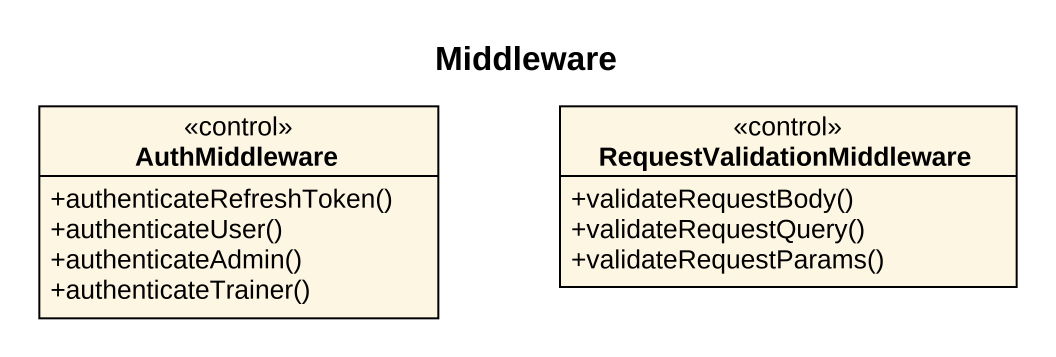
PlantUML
@startuml
title Middleware
hide circle
hide empty members
skinparam classAttributeIconSize 0
class AuthMiddleware <<control>> {
  +authenticateRefreshToken()
  +authenticateUser()
  +authenticateAdmin()
  +authenticateTrainer()
}
class RequestValidationMiddleware <<control>> {
  +validateRequestBody()
  +validateRequestQuery()
  +validateRequestParams()
}
@enduml
